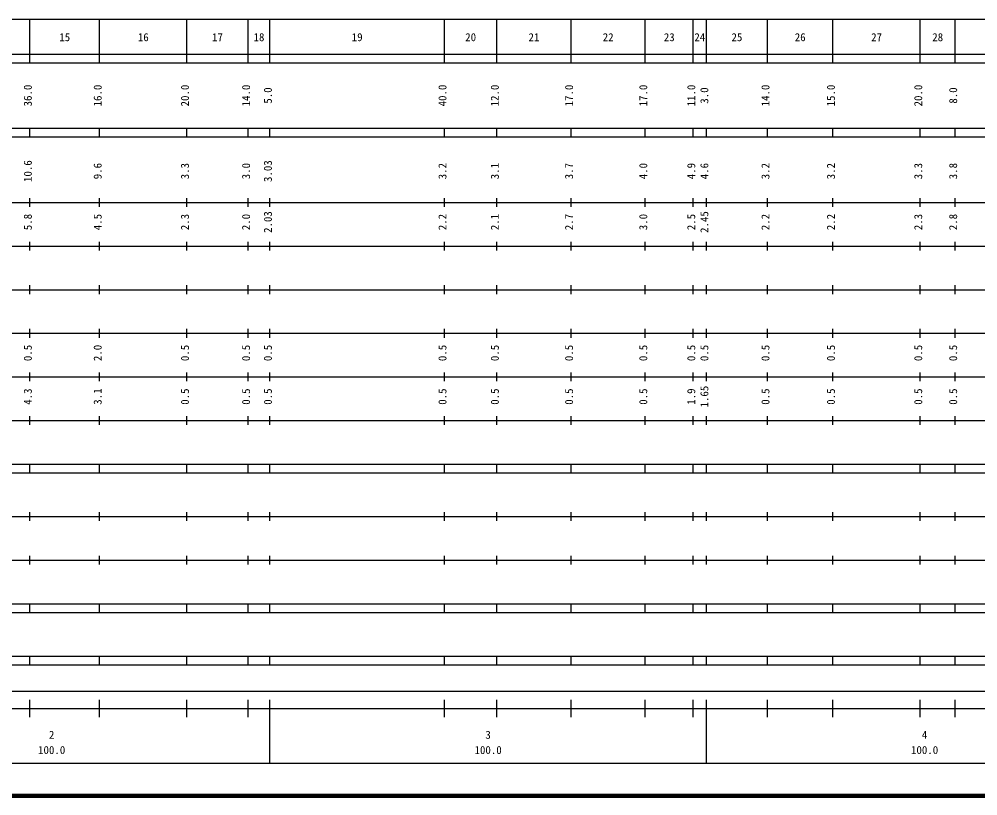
# Model space of a CAD drawing. Units: millimetres on the paper, enlarged 1000 times. Extents: x 40000 to 680000, y 20000 to 380000.
# Drawn here: x 210558 to 430195, y 20000 to 198000 of the extents above; entities that cross this region are included whole.
import ezdxf
from ezdxf.enums import TextEntityAlignment as Align

# ---------------------------------------------------------------- set-up
doc = ezdxf.new("R2010")
doc.units = ezdxf.units.MM
doc.header["$LTSCALE"] = 1000
doc.layers.add('M-TTL', color=2, linetype='Continuous', lineweight=140)
doc.layers.add('M-TTL-BAND', color=7, linetype='Continuous', lineweight=25)
doc.styles.add('ＭＳ ゴシック', font='')
doc.styles.get('ＭＳ ゴシック').set_extended_font_data('MS Gothic')

msp = doc.modelspace()

# ---------------------------------------------------------------- linework, layer by layer
at = {"layer": 'M-TTL'}
msp.add_line((40000, 20000), (680000, 20000), dxfattribs=at)
at = {"layer": 'M-TTL-BAND'}
for p, q in [((68000, 198000), (579000, 198000)), ((213000, 188000), (213000, 198000)), ((229000, 188000), (229000, 198000)), ((249000, 188000), (249000, 198000)), ((263000, 188000), (263000, 198000)), ((268000, 188000), (268000, 198000)), ((308000, 188000), (308000, 198000)), ((320000, 188000), (320000, 198000)), ((337000, 188000), (337000, 198000)), ((354000, 188000), (354000, 198000)), ((365000, 188000), (365000, 198000)), ((368000, 188000), (368000, 198000)), ((382000, 188000), (382000, 198000)), ((397000, 188000), (397000, 198000)), ((417000, 188000), (417000, 198000)), ((425000, 188000), (425000, 198000)), ((40000, 190000), (579000, 190000)), ((40000, 188000), (579000, 188000)), ((40000, 173000), (579000, 173000)), ((213000, 171000), (213000, 173000)), ((229000, 171000), (229000, 173000)), ((249000, 171000), (249000, 173000)), ((263000, 171000), (263000, 173000)), ((268000, 171000), (268000, 173000)), ((308000, 171000), (308000, 173000)), ((320000, 171000), (320000, 173000)), ((337000, 171000), (337000, 173000)), ((354000, 171000), (354000, 173000)), ((365000, 171000), (365000, 173000)), ((368000, 171000), (368000, 173000)), ((382000, 171000), (382000, 173000)), ((397000, 171000), (397000, 173000)), ((417000, 171000), (417000, 173000)), ((425000, 171000), (425000, 173000)), ((40000, 171000), (579000, 171000)), ((40000, 156000), (579000, 156000)), ((213000, 155000), (213000, 157000)), ((229000, 155000), (229000, 157000)), ((249000, 155000), (249000, 157000)), ((263000, 155000), (263000, 157000)), ((268000, 155000), (268000, 157000)), ((308000, 155000), (308000, 157000)), ((320000, 155000), (320000, 157000)), ((337000, 155000), (337000, 157000)), ((354000, 155000), (354000, 157000)), ((365000, 155000), (365000, 157000)), ((368000, 155000), (368000, 157000)), ((382000, 155000), (382000, 157000)), ((397000, 155000), (397000, 157000)), ((417000, 155000), (417000, 157000)), ((425000, 155000), (425000, 157000)), ((46000, 146000), (579000, 146000)), ((213000, 145000), (213000, 147000)), ((229000, 145000), (229000, 147000)), ((249000, 145000), (249000, 147000)), ((263000, 145000), (263000, 147000)), ((268000, 145000), (268000, 147000)), ((308000, 145000), (308000, 147000)), ((320000, 145000), (320000, 147000)), ((337000, 145000), (337000, 147000)), ((354000, 145000), (354000, 147000)), ((365000, 145000), (365000, 147000)), ((368000, 145000), (368000, 147000)), ((382000, 145000), (382000, 147000)), ((397000, 145000), (397000, 147000)), ((417000, 145000), (417000, 147000)), ((425000, 145000), (425000, 147000)), ((213000, 135000), (213000, 137000)), ((229000, 135000), (229000, 137000)), ((249000, 135000), (249000, 137000)), ((263000, 135000), (263000, 137000)), ((268000, 135000), (268000, 137000)), ((308000, 135000), (308000, 137000)), ((320000, 135000), (320000, 137000)), ((337000, 135000), (337000, 137000)), ((354000, 135000), (354000, 137000)), ((365000, 135000), (365000, 137000)), ((368000, 135000), (368000, 137000)), ((382000, 135000), (382000, 137000)), ((397000, 135000), (397000, 137000)), ((417000, 135000), (417000, 137000)), ((425000, 135000), (425000, 137000)), ((52000, 136000), (579000, 136000)), ((46000, 126000), (579000, 126000)), ((213000, 125000), (213000, 127000)), ((229000, 125000), (229000, 127000)), ((249000, 125000), (249000, 127000)), ((263000, 125000), (263000, 127000)), ((268000, 125000), (268000, 127000)), ((308000, 125000), (308000, 127000)), ((320000, 125000), (320000, 127000)), ((337000, 125000), (337000, 127000)), ((354000, 125000), (354000, 127000)), ((365000, 125000), (365000, 127000)), ((368000, 125000), (368000, 127000)), ((382000, 125000), (382000, 127000)), ((397000, 125000), (397000, 127000)), ((417000, 125000), (417000, 127000)), ((425000, 125000), (425000, 127000)), ((213000, 115000), (213000, 117000)), ((229000, 115000), (229000, 117000)), ((249000, 115000), (249000, 117000)), ((263000, 115000), (263000, 117000)), ((268000, 115000), (268000, 117000)), ((308000, 115000), (308000, 117000)), ((320000, 115000), (320000, 117000)), ((337000, 115000), (337000, 117000)), ((354000, 115000), (354000, 117000)), ((365000, 115000), (365000, 117000)), ((368000, 115000), (368000, 117000)), ((382000, 115000), (382000, 117000)), ((397000, 115000), (397000, 117000)), ((417000, 115000), (417000, 117000)), ((425000, 115000), (425000, 117000)), ((52000, 116000), (579000, 116000)), ((46000, 106000), (579000, 106000)), ((213000, 105000), (213000, 107000)), ((229000, 105000), (229000, 107000)), ((249000, 105000), (249000, 107000)), ((263000, 105000), (263000, 107000)), ((268000, 105000), (268000, 107000)), ((308000, 105000), (308000, 107000)), ((320000, 105000), (320000, 107000)), ((337000, 105000), (337000, 107000)), ((354000, 105000), (354000, 107000)), ((365000, 105000), (365000, 107000)), ((368000, 105000), (368000, 107000)), ((382000, 105000), (382000, 107000)), ((397000, 105000), (397000, 107000)), ((417000, 105000), (417000, 107000)), ((425000, 105000), (425000, 107000)), ((40000, 96000), (579000, 96000)), ((213000, 94000), (213000, 96000)), ((229000, 94000), (229000, 96000)), ((249000, 94000), (249000, 96000)), ((263000, 94000), (263000, 96000)), ((268000, 94000), (268000, 96000)), ((308000, 94000), (308000, 96000)), ((320000, 94000), (320000, 96000)), ((337000, 94000), (337000, 96000)), ((354000, 94000), (354000, 96000)), ((365000, 94000), (365000, 96000)), ((368000, 94000), (368000, 96000)), ((382000, 94000), (382000, 96000)), ((397000, 94000), (397000, 96000)), ((417000, 94000), (417000, 96000)), ((425000, 94000), (425000, 96000)), ((40000, 94000), (579000, 94000)), ((49000, 84000), (579000, 84000)), ((213000, 83000), (213000, 85000)), ((229000, 83000), (229000, 85000)), ((249000, 83000), (249000, 85000)), ((263000, 83000), (263000, 85000)), ((268000, 83000), (268000, 85000)), ((308000, 83000), (308000, 85000)), ((320000, 83000), (320000, 85000)), ((337000, 83000), (337000, 85000)), ((354000, 83000), (354000, 85000)), ((365000, 83000), (365000, 85000)), ((368000, 83000), (368000, 85000)), ((382000, 83000), (382000, 85000)), ((397000, 83000), (397000, 85000)), ((417000, 83000), (417000, 85000)), ((425000, 83000), (425000, 85000)), ((213000, 73000), (213000, 75000)), ((229000, 73000), (229000, 75000)), ((249000, 73000), (249000, 75000)), ((263000, 73000), (263000, 75000)), ((268000, 73000), (268000, 75000)), ((308000, 73000), (308000, 75000)), ((320000, 73000), (320000, 75000)), ((337000, 73000), (337000, 75000)), ((354000, 73000), (354000, 75000)), ((365000, 73000), (365000, 75000)), ((368000, 73000), (368000, 75000)), ((382000, 73000), (382000, 75000)), ((397000, 73000), (397000, 75000)), ((417000, 73000), (417000, 75000)), ((425000, 73000), (425000, 75000)), ((40000, 74000), (579000, 74000)), ((40000, 64000), (579000, 64000)), ((213000, 62000), (213000, 64000)), ((229000, 62000), (229000, 64000)), ((249000, 62000), (249000, 64000)), ((263000, 62000), (263000, 64000)), ((268000, 62000), (268000, 64000)), ((308000, 62000), (308000, 64000)), ((320000, 62000), (320000, 64000)), ((337000, 62000), (337000, 64000)), ((354000, 62000), (354000, 64000)), ((365000, 62000), (365000, 64000)), ((368000, 62000), (368000, 64000)), ((382000, 62000), (382000, 64000)), ((397000, 62000), (397000, 64000)), ((417000, 62000), (417000, 64000)), ((425000, 62000), (425000, 64000)), ((40000, 62000), (579000, 62000)), ((40000, 52000), (579000, 52000)), ((213000, 50000), (213000, 52000)), ((229000, 50000), (229000, 52000)), ((249000, 50000), (249000, 52000)), ((263000, 50000), (263000, 52000)), ((268000, 50000), (268000, 52000)), ((308000, 50000), (308000, 52000)), ((320000, 50000), (320000, 52000)), ((337000, 50000), (337000, 52000)), ((354000, 50000), (354000, 52000)), ((365000, 50000), (365000, 52000)), ((368000, 50000), (368000, 52000)), ((382000, 50000), (382000, 52000)), ((397000, 50000), (397000, 52000)), ((417000, 50000), (417000, 52000)), ((425000, 50000), (425000, 52000)), ((40000, 50000), (579000, 50000)), ((71000, 44000), (565000, 44000)), ((213000, 38000), (213000, 42000)), ((229000, 38000), (229000, 42000)), ((249000, 38000), (249000, 42000)), ((263000, 38000), (263000, 42000)), ((268000, 27500), (268000, 42000)), ((308000, 38000), (308000, 42000)), ((320000, 38000), (320000, 42000)), ((337000, 38000), (337000, 42000)), ((354000, 38000), (354000, 42000)), ((365000, 38000), (365000, 42000)), ((368000, 27500), (368000, 42000)), ((382000, 38000), (382000, 42000)), ((397000, 38000), (397000, 42000)), ((417000, 38000), (417000, 42000)), ((425000, 38000), (425000, 42000)), ((40000, 40000), (579000, 40000)), ((68000, 27500), (579000, 27500))]:
    msp.add_line(p, q, dxfattribs=at)

# ---------------------------------------------------------------- texts
at = {"layer": 'M-TTL-BAND', "style": 'ＭＳ ゴシック'}
for s, p in [('15', (221000, 192405)), ('16', (239000, 192405)), ('17', (256000, 192405)), ('18', (265500, 192405)), ('19', (288000, 192405)), ('20', (314000, 192405)), ('21', (328500, 192405)), ('22', (345500, 192405)), ('23', (359500, 192405)), ('24', (366500, 192405)), ('25', (375000, 192405)), ('26', (389500, 192405)), ('27', (407000, 192405)), ('28', (421000, 192405)), ('2', (218000, 32523)), ('3', (318000, 32523)), ('4', (418000, 32523)), ('100.0', (218000, 29033)), ('100.0', (318000, 29033)), ('100.0', (418000, 29033))]:
    msp.add_text(s, height=1833, dxfattribs=at).set_placement(p, align=Align.BOTTOM_CENTER)
for s, p in [('36.0', (214000, 180500)), ('16.0', (230000, 180500)), ('20.0', (250000, 180500)), ('14.0', (264000, 180500)), ('40.0', (309000, 180500)), ('12.0', (321000, 180500)), ('17.0', (338000, 180500)), ('17.0', (355000, 180500)), ('11.0', (366000, 180500)), ('14.0', (383000, 180500)), ('15.0', (398000, 180500)), ('20.0', (418000, 180500)), ('5.0', (269000, 180500)), ('3.0', (369000, 180500)), ('8.0', (426000, 180500)), ('10.6', (214000, 163174)), ('9.6', (230000, 163174)), ('3.3', (250000, 163174)), ('3.0', (264000, 163174)), ('3.03', (269000, 163174)), ('3.2', (309000, 163174)), ('3.1', (321000, 163174)), ('3.7', (338000, 163174)), ('4.0', (355000, 163174)), ('4.9', (366000, 163174)), ('4.6', (369000, 163174)), ('3.2', (383000, 163174)), ('3.2', (398000, 163174)), ('3.3', (418000, 163174)), ('3.8', (426000, 163174)), ('2.03', (269000, 151500)), ('2.45', (369000, 151500)), ('5.8', (214000, 151500)), ('4.5', (230000, 151500)), ('2.3', (250000, 151500)), ('2.0', (264000, 151500)), ('2.2', (309000, 151500)), ('2.1', (321000, 151500)), ('2.7', (338000, 151500)), ('3.0', (355000, 151500)), ('2.5', (366000, 151500)), ('2.2', (383000, 151500)), ('2.2', (398000, 151500)), ('2.3', (418000, 151500)), ('2.8', (426000, 151500)), ('0.5', (214000, 121500)), ('2.0', (230000, 121500)), ('0.5', (250000, 121500)), ('0.5', (264000, 121500)), ('0.5', (269000, 121500)), ('0.5', (309000, 121500)), ('0.5', (321000, 121500)), ('0.5', (338000, 121500)), ('0.5', (355000, 121500)), ('0.5', (366000, 121500)), ('0.5', (369000, 121500)), ('0.5', (383000, 121500)), ('0.5', (398000, 121500)), ('0.5', (418000, 121500)), ('0.5', (426000, 121500)), ('4.3', (214000, 111500)), ('3.1', (230000, 111500)), ('0.5', (250000, 111500)), ('0.5', (264000, 111500)), ('0.5', (269000, 111500)), ('0.5', (309000, 111500)), ('0.5', (321000, 111500)), ('0.5', (338000, 111500)), ('0.5', (355000, 111500)), ('1.9', (366000, 111500)), ('1.65', (369000, 111500)), ('0.5', (383000, 111500)), ('0.5', (398000, 111500)), ('0.5', (418000, 111500)), ('0.5', (426000, 111500))]:
    msp.add_text(s, height=1833, rotation=90, dxfattribs=at).set_placement(p, align=Align.BOTTOM_CENTER)

doc.saveas('drawing.dxf')
